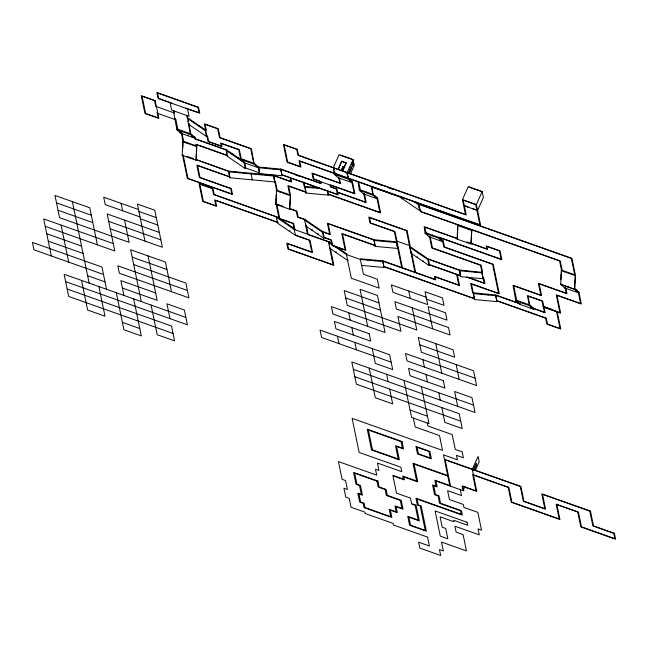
<?xml version="1.0" encoding="UTF-8"?>
<svg xmlns="http://www.w3.org/2000/svg" width="648" height="648" viewBox="0 0 648 648"><rect width="100%" height="100%" fill="white"/><g stroke="black" fill="none" stroke-linecap="round" stroke-linejoin="round"><path stroke-width="0.97" d="M245.3 168.585L244.085 162.656L244.547 162.089L245.762 168.018L245.3 168.585L227.408 156.387L227.869 155.82L196.603 144.731L196.077 160.242L182.169 155.309L182.963 141.118L181.391 133.512M182.696 148.392L182.963 141.118L196.871 146.051L196.077 160.242M327.653 190.577L328.342 195.121L305.929 193.031L306.026 192.343L288.635 186.179L290.466 195.064L289.672 209.255L275.764 204.323L276.55 190.131L273.505 175.316L228.671 171.137L196.376 159.692L228.728 171.437M311.842 252.307L309.371 240.303L295.456 235.37L293.018 223.519L279.102 218.587L276.056 203.772L276.388 194.675L276.089 195.234M289.672 209.255L290.466 195.064L276.55 190.131M471.744 229.546L471.007 244.037L457.099 239.104L457.828 224.613M457.431 237.646L457.828 226.727M471.007 244.037L471.801 229.846M562.164 270.321L560.228 260.909L421.103 211.596L420.827 210.268L420.131 210.025L419.669 210.584L418.454 204.663L418.916 204.096L571.949 258.341L575.384 275.011L574.59 289.202L560.674 284.269L561.468 270.078L559.597 260.966L420.471 211.645L418.916 204.096L415.66 201.876M574.59 289.202L575.384 275.011L561.468 270.078L560.844 279.725M277.247 190.382L275.416 181.489L274.728 181.246L274.622 181.934L229.789 177.755L228.671 171.137L229.684 176.078M229.173 174.79L229.279 174.101M229.789 177.755L229.886 177.066L197.591 165.613L200.03 177.471L231.304 188.552L232.519 194.473L187.337 178.459L182.461 154.759L182.169 155.309M236.042 172.53L236.139 171.833M243.51 173.227L243.616 172.53M251.084 173.227L252.202 179.844L252.307 179.156M281.993 175.73L280.876 169.112L281.993 175.73L259.573 173.64L258.455 167.022L254.429 163.49L240.521 158.558L238.699 149.704L221.341 143.556L221.948 146.521L208.04 141.588L204.379 123.809L218.295 128.741L220.126 137.627L251.392 148.716L254.162 164.195L258.196 167.727L258.455 167.022L280.876 169.112L320.476 183.149L320.072 181.205L313.81 178.986L312.717 173.656L340.54 183.514L339.463 178.281M258.965 170.683L259.07 169.987M258.455 174.62L258.56 173.923M265.834 168.415L265.931 167.719M265.931 175.316L266.036 174.62M273.302 169.112L273.407 168.415M274.622 181.934L273.505 175.316L290.895 181.481L290.288 178.516M273.707 177.495L273.812 176.799M281.078 171.291L281.183 170.594M305.929 193.031L304.811 186.413L304.115 186.17L303.386 182.614M305.313 190.067L305.419 189.378M312.182 187.807L312.279 187.11M319.65 188.503L319.756 187.807L304.811 186.413M367.837 260.164L367.943 259.475M398.358 248.014L397.661 247.771L397.564 248.459L375.143 246.37L374.026 239.752L327.402 223.228L329.638 234.114L322.996 231.765L305.103 219.559L298.145 217.096L296.93 211.167L289.972 208.705L296.29 211.224L297.513 217.145L305.103 219.559L304.641 220.126L307.452 234.131M374.536 243.413L374.633 242.716M375.143 246.37L374.026 239.752L396.446 241.842L401.736 267.551M375.314 260.861L375.411 260.172M381.397 241.145L381.502 240.449M361.584 265.397L384.005 267.486L382.887 260.869L360.466 258.779L360.369 259.467L363.415 274.282L377.322 279.215L379.153 288.109L351.329 278.243L346.453 254.543L328.56 242.336L329.022 241.777L332.27 243.988M383.09 263.039L383.187 262.351M384.005 267.486L382.887 260.869L435.059 279.361L434.452 276.396L458.792 285.031L456.548 274.12M388.873 241.842L388.97 241.145M397.564 248.459L396.446 241.842M396.649 244.021L396.754 243.324M466.552 277.069L484.939 283.581L483.854 278.324L483.157 278.073L483.06 278.77L460.639 276.68L459.521 270.062L428.255 258.973L410.362 246.775L409.901 247.342L411.116 253.263L429.008 265.469L429.47 264.902L428.255 258.973L427.793 259.54L429.008 265.469M460.031 273.715L460.129 273.027M460.639 276.68L459.521 270.062L482.639 272.395L481.156 265.21L432.467 247.957L430.086 236.399M466.892 271.447L466.997 270.759M474.368 272.144L474.466 271.455M442.608 240.837L443.888 247.058L492.585 264.319L498.555 293.358L470.732 283.492L472.619 292.677L495.736 295.01L496.854 301.636L474.433 299.538L471.485 284.035L499.316 293.9L493.217 264.271L444.528 247.01L443.305 241.08L439.214 237.257L501.131 259.2L499.422 250.906L486.899 246.467L487.507 249.431L471.29 243.405M473.826 296.582L473.923 295.885M474.433 299.538L473.51 293.86M483.06 278.77L481.942 272.152M482.144 274.323L482.25 273.634M480.686 294.314L480.792 293.617M488.163 295.01L488.26 294.314M496.854 301.636L495.736 295.01L519.145 303.313M495.939 297.189L496.044 296.492M352.018 164.794L353.476 161.538L352.779 161.295L353.16 163.142L353.857 163.393L352.399 166.649L352.018 164.794L352.585 162.17M352.399 166.649L353.16 163.142M177.171 129.033L191.087 133.958L195.113 137.489L194.846 138.202L180.93 133.269L176.904 129.738L173.405 110.743M179.593 132.087L179.852 131.382M180.387 130.969L180.646 130.264M180.93 133.269L181.197 132.565M187.888 135.732L188.155 135.027M194.846 138.202L190.82 134.671L188.973 123.687L188.276 123.444L190.391 133.715M258.196 167.727L244.28 162.794L240.254 159.27L240.521 158.558M241.599 160.445L241.858 159.74M242.935 161.619L243.203 160.915M243.729 160.502L243.996 159.797M244.28 162.794L244.547 162.089M353.055 159.505L347.231 172.522L348.454 178.451L352.48 181.983L352.212 182.687L338.296 177.755L334.271 174.223L333.315 167.589L339.147 154.572L353.055 159.505L353.476 161.538M338.296 177.755L338.564 177.05L339.787 182.971L311.955 173.113L313.178 179.034L354.918 193.833L352.48 181.983M341.229 176.685L341.496 175.981M352.212 182.687L348.187 179.156L348.454 178.451M349.531 180.33L349.79 179.626M350.868 181.505L351.135 180.8M359.632 189.645L373.54 194.578L377.573 198.11L377.306 198.815L363.39 193.882L359.365 190.35L358.093 182.169M363.39 193.882L363.658 193.177L365.488 202.063L337.495 192.14M366.323 192.821L366.59 192.116M377.306 198.815L373.28 195.283L372.009 187.102L402.238 197.818L401.776 198.385L419.669 210.584M374.617 196.457L374.884 195.753M375.962 197.64L376.229 196.935M441.45 240.424L443.305 241.08L443.038 241.785L429.13 236.86L425.104 233.329L424.148 226.695L457.383 238.472M429.13 236.86L429.397 236.156M432.054 235.791L432.321 235.086M443.038 241.785L439.012 238.261L439.279 237.549M439.563 240.554L439.83 239.849M440.356 239.436L440.624 238.731M441.701 240.611L441.96 239.906M516.059 300.113L529.967 305.046L533.993 308.578L533.733 309.282L519.817 304.349L515.792 300.818L513.005 285.298L540.829 295.164L538.391 283.314L566.222 293.171L564.999 287.25L564.732 287.955L578.648 292.888L578.915 292.183L574.889 288.652L574.622 289.356L578.648 292.888M519.817 304.349L520.085 303.645M522.75 303.288L523.009 302.576M533.733 309.282L529.7 305.751L528.136 296.16L542.052 301.085L543.267 307.014L560.658 313.178L557.005 295.399L581.353 304.034L578.915 292.183L578.219 291.932L580.592 303.491L556.251 294.856L559.904 312.636L543.907 306.966M530.25 308.051L530.518 307.346L544.425 312.271L543.21 306.35M531.044 306.925L531.311 306.221M532.389 308.108L532.656 307.403M564.732 287.955L560.706 284.423L560.974 283.719L560.674 284.269M567.664 286.886L567.932 286.181L567.632 286.732M575.173 291.649L575.432 290.944M575.967 290.531L576.226 289.826M577.303 291.705L577.571 291.001M341.739 161.149L338.159 169.582L341.739 161.149L346.154 162.988L342.509 171.121L346.089 162.689M341.285 170.4L342.897 166.779L344.639 167.395M341.342 170.691L342.897 166.779M348.057 173.656L351.289 166.423L351.67 168.278L349.248 173.696M348.551 173.453L350.973 168.026L351.67 168.278M350.39 174.109L354.278 165.426L353.857 163.393M482.177 191.541L476.353 204.557L480.622 225.302L299.757 161.19L300.972 167.111L287.064 162.186L283.403 144.407L297.319 149.34L298.542 155.261L465.491 214.439L462.437 199.625L468.261 186.608L482.177 191.541L483.392 197.462L477.568 210.487L463.66 205.554M472.27 469.46L478.094 456.435L479.188 461.773L475.308 470.448M465.029 486.308L463.085 490.649L462.113 485.911L476.021 490.844L472.667 474.547L508.842 487.369L511.888 502.184L559.192 518.951L556.146 504.136L578.405 512.025L581.45 526.84L614.847 538.674L613.745 533.345L592.88 525.941L589.834 511.134L542.53 494.359L545.576 509.174L523.317 501.285L520.271 486.47L445.144 459.845L450.563 486.211M473.032 470.294L476.272 463.061L476.653 464.916L474.223 470.335M182.493 146.213L182.793 145.662M186.138 142.9L186.438 142.349M189.127 157.78L189.418 157.221M279.734 191.913L280.033 191.363M275.926 199.778L276.226 199.228M275.764 204.323L276.056 203.772M282.714 206.793L283.014 206.242M457.431 230.008L457.723 229.457M461.068 226.695L461.368 226.144M457.261 234.56L457.561 234.001M457.099 239.104L457.399 238.553M561.006 275.173L561.306 274.622M564.651 271.86L564.943 271.31M241.218 158.809L239.331 149.656L220.587 143.014L221.195 145.978L208.672 141.539L207.562 136.137L206.866 135.894L206.404 136.453L188.511 124.254L187.321 115.668M187.904 121.289L188.357 120.731M188.511 124.254L188.973 123.687M193.258 122.399L193.72 121.832M199.22 126.465L199.681 125.898M206.404 136.453L205.189 130.532L205.651 129.964L206.348 130.216L205.141 124.351L217.663 128.79L219.486 137.676L250.76 148.765L253.733 163.247M227.408 156.387L226.184 150.458L226.646 149.891L242.311 160.566M226.8 153.422L227.262 152.855M232.154 154.524L232.616 153.957M238.116 158.59L238.577 158.023M244.393 164.138L244.855 163.571M276.34 217.242L276.801 216.683L294.702 228.882L294.241 229.441L276.34 217.242L277.563 223.171L295.456 235.37L295.917 234.803M277.255 221.689L277.717 221.122M289.494 231.304L289.956 230.737M305.556 224.573L306.018 224.006M305.629 225.245L306.318 225.488L305.856 226.055L323.757 238.253L324.219 237.686L322.996 231.765L322.534 232.324L323.757 238.253M311.826 230.121L312.287 229.554M317.787 234.187L318.249 233.62M323.149 235.289L323.611 234.722M348.13 259.897L347.676 260.464L329.775 248.265L330.237 247.698L329.54 247.455L333.113 264.797L288.587 249.01L287.493 243.68L312.53 252.558L310.003 240.254L295.399 235.07M335.745 252.331L336.199 251.764M419.062 207.619L419.523 207.06M410.808 251.789L411.269 251.221M417.085 257.337L417.539 256.77M423.047 261.403L423.509 260.836M428.401 262.505L428.863 261.938M258.358 167.719L280.778 169.808M228.566 171.825L273.407 176.013M304.706 187.11L321.521 188.673M373.928 240.449L396.341 242.538M382.782 261.557L360.369 259.467L346.453 254.543L346.915 253.976L336.336 246.767M459.424 270.751L481.837 272.84M473.218 293.617L495.631 295.707M469.022 187.151L481.545 191.589M340.791 155.431L352.423 159.554M462.437 199.625L476.353 204.557M341.804 161.449L346.154 162.988M342.962 167.079L344.696 167.694M368.963 180.808L381.243 185.158M388.8 187.839L393.522 189.516M156.427 106.556L174.539 113.084L174.101 110.986M156.476 106.782L155.779 106.539L154.572 100.675L142.05 96.236L145.581 113.424L158.104 117.863L156.994 112.46L157.691 112.712M333.736 169.63L334.433 169.873L334.076 168.132M347.652 174.563L346.955 174.312L346.599 172.571M334.117 171.477L334.814 171.728L335.17 173.47M348.033 176.41L347.336 176.167L347.692 177.908M402.173 197.527L371.247 186.559L372.851 194.335M334.271 174.223L348.187 179.156M418.973 204.395L571.317 258.39L574.687 274.76M175.057 118.762L175.754 119.005L177.868 129.276M157.837 113.424L175.227 119.588M359.365 190.35L373.28 195.283M457.593 225.464L471.509 230.396M374.965 197.186L377.573 198.11L380.619 212.925L328.447 194.432M176.904 129.738L190.82 134.671M191.63 136.258L195.113 137.489L195.38 138.81L226.646 149.891L227.075 151.964M226.711 150.19L194.748 138.858L194.416 137.246M280.94 169.412L321.23 183.692L320.833 181.748M295.561 174.895L300.194 176.54M561.168 270.629L575.084 275.562M337.738 192.505L366.242 202.605L364.354 193.428M240.254 159.27L254.162 164.195M227.804 155.52L195.842 144.188L196.174 145.8M282.034 174.741L337.406 194.368L336.304 189.038L330.529 186.989L330.132 185.044M282.099 175.041L338.159 194.91L336.944 188.989L331.16 186.94L330.764 184.996L354.156 193.29L351.961 182.623M256.6 166.366L258.455 167.022L259.475 171.963M466.957 241.939L486.753 248.889L486.146 245.924L500.054 250.857L501.884 259.743L425.363 232.624M457.439 238.772L424.902 227.237L426.06 232.867M182.663 141.669L196.571 146.602M328.382 194.133L379.858 212.382L376.877 197.859M273.569 175.616L291.649 182.023L290.984 178.767M245.762 168.018L259.678 172.951M425.104 233.329L439.012 238.261M305.969 192.043L287.882 185.636L289.769 194.813M560.706 284.423L574.622 289.356M186.932 156.346L193.541 158.687M276.259 190.682L290.166 195.615M229.829 176.766L196.838 165.07L199.398 177.52L230.664 188.6L231.765 193.93L187.977 178.411L183.157 155.002M277.652 204.339L282.147 205.926M374.09 240.052L328.155 223.771L330.399 234.657L323.06 232.057M428.312 259.273L459.586 270.354M467.483 277.125L484.186 283.038L480.524 265.267L431.827 248.006L429.6 237.136M375.184 245.381L341.771 233.539L345.133 249.853L332.61 245.422L331.493 239.995L324.154 237.395M429.413 264.603L460.679 275.692M375.249 245.681L342.533 234.082L345.886 250.403L331.979 245.471L330.861 240.044L324.219 237.686M429.47 264.902L460.744 275.983M544.142 306.674L552.485 309.639M543.964 306.893L555.595 311.016M515.792 300.818L529.7 305.751M495.793 295.31L520.142 303.944M277.96 222.313L214.658 199.868L215.873 205.797L203.359 201.358L199.819 184.17L212.341 188.609L213.565 194.538L276.866 216.975L214.196 194.489L212.973 188.56L199.066 183.627L202.719 201.407L216.635 206.339L215.411 200.41L278.024 222.604M496.895 300.64L546.28 318.152L547.503 324.073L560.026 328.512L556.486 311.332M496.951 300.939L545.648 318.2L546.863 324.13L560.779 329.054L557.126 311.283M294.241 229.441L329.022 241.777L329.565 244.442M329.079 242.069L308.213 234.673L306.318 225.488M382.944 261.168L435.812 279.904L435.205 276.939L459.554 285.574L457.302 274.639M384.045 266.498L474.474 298.55M384.102 266.798L474.539 298.85M311.777 252.015L286.732 243.138L287.955 249.059L333.866 265.34L330.44 248.678M331.954 259.168L332.643 259.411M426.173 297.221L391.392 284.885L392.915 292.297L427.696 304.625L425.048 291.754L442.438 297.918L443.961 305.329L426.57 299.165M138.494 209.523L103.712 197.195L105.235 204.606L140.017 216.934M138.899 211.467L156.29 217.631M378.975 302.891L344.193 290.563L347.239 305.378L416.802 330.035L412.225 307.816M140.422 218.878L157.812 225.042M345.716 297.967L380.498 310.295M159.335 232.446L107.163 213.953L114.785 250.995L45.222 226.33M56.514 202.873L91.295 215.201M108.686 221.365L160.858 239.857M58.037 210.276L92.818 222.604M110.209 228.768L162.381 247.261L154.767 210.227L137.376 204.063L144.99 241.096M419.847 344.849L454.629 357.178L453.106 349.774L418.325 337.438L421.37 352.253L473.542 370.753L476.588 385.56L407.025 360.904L405.502 353.5L475.065 378.157M113.254 243.583L43.7 218.927L51.314 255.96M132.176 257.159L166.957 269.487M46.745 233.742L81.527 246.07M133.699 264.562L185.871 283.055L188.916 297.869L119.353 273.213L117.831 265.81L187.394 290.466M391.165 362.151L321.602 337.486L320.072 330.083L389.634 354.74L392.688 369.554L375.297 363.39L372.244 348.575M48.268 241.145L83.049 253.473M473.534 405.081L351.799 361.932L356.376 384.151L460.72 421.143M103.486 274.452L33.923 249.796L32.4 242.393L101.963 267.049L106.531 289.267M155.658 292.953L120.876 280.616L123.922 295.431M353.33 369.336L475.057 412.493L472.011 397.678L454.621 391.514L457.674 406.328M87.618 275.7L105.008 281.864M122.399 288.028L157.181 300.356L148.036 255.911M354.853 376.747L459.197 413.732L462.243 428.547L444.852 422.383L441.806 407.568M185.863 317.39L64.128 274.242L68.696 296.46L173.04 333.445M65.651 281.645L187.385 324.794L184.34 309.979L166.949 303.815L169.995 318.63M410.071 410.054L427.461 416.219M67.173 289.049L171.518 326.041L174.563 340.856L157.172 334.692L151.081 305.062M122.391 322.364L139.782 328.528M444.382 459.302L520.903 486.421L523.949 501.236L544.822 508.631L541.769 493.817L590.466 511.078L593.511 525.893L614.385 533.296L615.6 539.217L580.819 526.889L577.773 512.074L556.899 504.679L559.953 519.494L511.256 502.232L508.21 487.418L473.429 475.089M447.736 475.591L412.954 463.263L416.615 481.043L402.7 476.11L403.307 479.075L392.874 475.373L396.536 493.152L410.443 498.085L411.666 504.006L415.141 505.246L418.187 520.061L407.754 516.359L409.585 525.245L426.376 531.198L421.2 506.015L418.316 504.995L417.093 499.065L462.308 515.095L461.4 510.648L440.527 503.253L439.004 495.85L435.529 494.618L433.698 485.725L437.173 486.956L435.958 481.035L463.782 490.892L462.866 486.454L476.782 491.387L472.206 469.16M447.825 476.037L414.088 464.081L417.749 481.861L403.834 476.928L404.441 479.885L394.008 476.191M449.777 485.522L434.824 480.217L436.039 486.146L432.564 484.915L434.573 494.691L438.056 495.923L439.579 503.326L460.445 510.729L461.174 514.285L415.959 498.255L417.361 505.067L420.244 506.088L425.242 530.388L410.532 525.172L408.888 517.169L419.321 520.87L416.097 505.165L412.614 503.933M413.57 201.334L418.454 204.663M409.901 247.342L427.793 259.54M205.651 129.964L187.053 117.515L186.624 115.425M187.288 118.333L205.189 130.532M226.184 150.458L244.085 162.656M304.641 220.126L322.534 232.324M565.898 288.481L566.976 293.714L539.152 283.856L541.59 295.707L513.767 285.841L516.748 300.356M533.993 308.578L545.187 312.814L542.684 301.036L527.383 295.618L529.27 304.795M476.879 210.236L479.86 224.759L299.003 160.647L300.218 166.568L287.696 162.13L284.164 144.95L296.687 149.388L297.902 155.309L466.244 214.982L464.357 205.797M472.789 208.794L476.815 209.944L475.721 204.606L463.199 200.167L464.292 205.505L468.439 207.247M456.151 364.581L459.197 379.396M432.67 328.795L428.093 306.569L445.484 312.733L447.007 320.144L394.834 301.652L396.365 309.056L448.538 327.548L450.06 334.959L397.888 316.459L400.934 331.274L331.371 306.617L332.894 314.029L385.066 332.521L377.444 295.48L360.053 289.316L367.675 326.357M435.715 343.602L441.806 373.232M401.468 196.903L401.776 198.385M411.577 252.704L415.643 272.484M460.307 489.661L461.522 495.59L447.614 490.658L449.437 499.543L463.352 504.476L463.96 507.441L477.876 512.374L481.529 530.153L478.054 528.914L479.269 534.843L454.92 526.208L456.143 532.138L463.101 534.6L466.455 550.897L441.515 542.06L443.337 550.946L439.466 549.569L440.68 555.498L419.815 548.103L418.592 542.174L429.43 546.013L427.599 537.127L393.409 525.01L393.077 523.406L365.253 513.54L364.978 512.179L351.062 507.254L349.24 498.361L345.757 497.129L343.926 488.244L347.409 489.475L345.578 480.581L342.104 479.35L338.442 461.579L376.707 475.138L375.484 469.209L378.959 470.44L377.436 463.036L401.784 471.663L400.869 467.224L359.13 452.425L352.123 418.357L442.552 450.409L439.506 435.594L415.157 426.967L413.335 418.073M414.947 272.233L406.401 230.68L369.53 217.606L370.632 222.944L394.98 231.571L402.432 267.794M438.753 392.753L440.284 400.164M449.866 485.968L443.467 454.856L457.383 459.788L456.467 455.341L463.425 457.804L462.202 451.883L455.252 449.412L452.199 434.606L427.858 425.971L427.243 423.006M408.783 291.049L410.306 298.461M422.893 359.664L424.416 367.068M425.939 374.479L427.469 381.883M421.362 386.589L428.984 423.622L411.593 417.458L403.971 380.425M358.79 182.42L360.329 189.896M386.581 374.261L388.112 381.664M389.634 389.075L392.68 403.89L375.289 397.726L369.19 368.096M327.434 190.682L328.342 195.121M348.762 312.781L350.285 320.193M351.807 327.596L353.33 335.008M354.853 342.411L356.384 349.823M328.56 242.336L329.775 248.265M337.462 336.247L338.993 343.659M303.896 181.967L306.026 192.343M294.929 229.692L293.649 223.471L279.742 218.538L276.753 204.023M187.539 108.88L189.062 116.292L171.671 110.128L170.149 102.716M185.798 108.265L199.025 112.679L197.932 107.349L157.586 93.045L158.679 98.375L171.882 103.332M181.894 132.808L183.651 141.361M171.526 291.705L165.426 262.076L130.645 249.747L141.313 301.595M121.103 203.359L122.626 210.77M124.554 220.118L129.122 242.344L59.559 217.679L54.991 195.461L89.772 207.789L97.394 244.831M133.691 298.898L141.313 335.931L123.922 329.767L116.3 292.734M98.909 286.57L105 316.2L87.61 310.028L81.518 280.406M72.382 201.625L89.141 283.103M61.09 225.091L68.704 262.124M198.563 107.301L156.824 92.502L158.047 98.431L199.787 113.222L198.563 107.301M155.204 100.626L141.296 95.693L144.95 113.473L158.865 118.406L155.204 100.626M407.033 230.631L368.777 217.064L370 222.993L394.34 231.628L396.252 240.886L410.16 245.819L407.033 230.631M369.198 333.761L334.417 321.432L335.939 328.844L370.721 341.172L369.198 333.761M443.329 380.643L408.556 368.315L410.079 375.719L444.86 388.047L443.329 380.643M402.035 441.539L367.254 429.211L371.523 449.955L399.346 459.813L396.608 446.48L403.558 448.951L402.035 441.539M429.859 451.405L415.951 446.472L417.474 453.884L431.382 458.808L429.859 451.405M401.088 441.612L368.388 430.029L372.47 449.874L398.212 459.003L395.466 445.67L402.424 448.133L401.088 441.612M428.911 451.478L417.085 447.29L418.422 453.803L430.248 457.998L428.911 451.478M377.922 481.059L353.573 472.433L356.011 484.283L359.494 485.514L361.317 494.408L357.842 493.169L359.672 502.062L363.147 503.294L364.038 507.611L391.862 517.477L390.363 510.195L397.321 512.657L396.098 506.736L403.056 509.198L401.225 500.313L387.318 495.38L386.095 489.451L379.145 486.988L377.922 481.059M376.966 481.14L354.707 473.243L356.967 484.21L360.442 485.441L362.451 495.218L358.976 493.987L360.62 501.989L364.103 503.221L364.986 507.538L390.728 516.667L389.229 509.377L396.187 511.847L394.964 505.918L401.922 508.388L400.278 500.386L386.362 495.453L385.147 489.532L378.189 487.061L376.966 481.14M467.005 522.256L435.108 510.948L440.292 536.131L447.841 538.812L445.711 528.436L442.228 527.205L440.097 516.837L454.013 521.77L453.705 520.287L467.621 525.22L467.005 522.256"/></g></svg>
